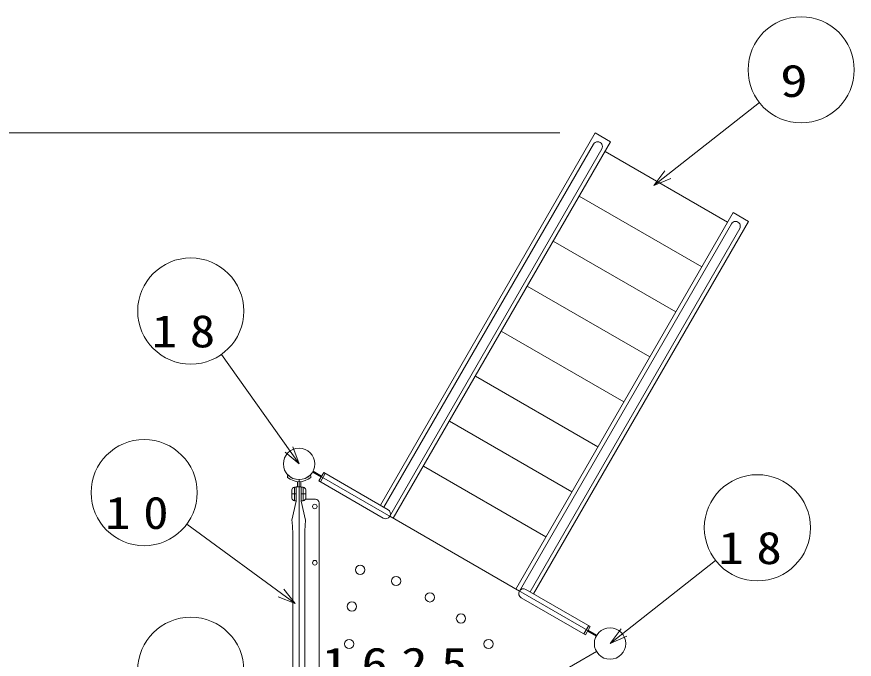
# Model space of a CAD drawing. Units: millimetres on the paper. Extents: x 0 to 420, y -594 to 297.
# Drawn here: x 130.24 to 169.69, y 197.85 to 228.1 of the extents above; entities that cross this region are included whole.
import ezdxf
from ezdxf.enums import TextEntityAlignment as Align

# ---------------------------------------------------------------- set-up
doc = ezdxf.new("R2010")
doc.units = ezdxf.units.MM
for name, color, linetype, lineweight in [('2D', 7, 'Continuous', 13), ('2D_DIMENSION', 7, 'Continuous', 13), ('TEXT', 7, 'Continuous', 13)]:
    doc.layers.add(name, color=color, linetype=linetype, lineweight=lineweight)
doc.styles.add('ＭＳ ゴシック', font='')
doc.styles.get('ＭＳ ゴシック').set_extended_font_data('MS Gothic')

msp = doc.modelspace()

# ---------------------------------------------------------------- linework, layer by layer
at = {"layer": '2D'}
for p, q in [((165.229, 224.058), (160.255, 220.15)), ((157.496, 222.635), (147.37, 205.095)), ((157.496, 222.635), (158.218, 222.218)), ((158.218, 222.218), (147.978, 204.482)), ((157.409, 222.102), (147.535, 205)), ((157.801, 221.876), (147.814, 204.577)), ((163.726, 218.425), (157.953, 221.758)), ((160.773, 220.841), (160.255, 220.15)), ((160.255, 220.15), (161.048, 220.489)), ((156.738, 219.654), (162.511, 216.32)), ((163.992, 218.885), (153.752, 201.149)), ((163.992, 218.885), (164.713, 218.468)), ((163.904, 218.352), (153.917, 201.054)), ((164.713, 218.468), (154.587, 200.929)), ((164.296, 218.126), (154.422, 201.024)), ((155.514, 217.534), (161.287, 214.201)), ((154.29, 215.415), (160.064, 212.081)), ((153.066, 213.295), (158.84, 209.962)), ((139.882, 212.204), (143.54, 207.045)), ((151.843, 211.175), (157.616, 207.842)), ((150.619, 209.056), (156.392, 205.722)), ((142.876, 207.596), (143.54, 207.045)), ((143.54, 207.045), (143.24, 207.854)), ((149.395, 206.936), (155.169, 203.603)), ((143.021, 206.523), (143.01, 206.51)), ((144.069, 206.523), (144.08, 206.51)), ((144.169, 206.651), (144.573, 206.418)), ((144.182, 206.674), (157.549, 198.957)), ((144.196, 206.697), (144.6, 206.464)), ((144.473, 206.244), (144.7, 206.637)), ((144.545, 206.203), (144.772, 206.595)), ((144.7, 206.637), (147.731, 204.887)), ((143.409, 205.962), (143.409, 205.29)), ((143.64, 205.962), (143.409, 205.962)), ((143.47, 206.188), (143.47, 205.964)), ((143.54, 190.869), (143.54, 206.304)), ((143.545, 206.188), (143.545, 205.964)), ((143.62, 206.188), (143.62, 205.964)), ((143.64, 205.294), (143.64, 205.962)), ((144.473, 206.244), (147.504, 204.494)), ((143.197, 205.431), (143.199, 205.822)), ((143.199, 205.63), (143.408, 205.63)), ((143.324, 205.946), (143.409, 205.946)), ((143.326, 205.945), (143.326, 205.313)), ((143.326, 205.945), (143.326, 205.313)), ((143.409, 205.946), (143.409, 205.313)), ((143.641, 205.946), (143.641, 205.313)), ((143.726, 205.946), (143.641, 205.946)), ((143.852, 205.63), (143.643, 205.63)), ((143.725, 205.945), (143.725, 205.313)), ((143.853, 205.431), (143.852, 205.822)), ((143.409, 205.29), (143.203, 204.388)), ((143.409, 205.313), (143.324, 205.313)), ((143.64, 205.381), (143.641, 205.381)), ((143.844, 204.391), (143.64, 205.294)), ((143.641, 205.313), (143.726, 205.313)), ((143.839, 205.381), (144.312, 205.381)), ((144.479, 205.214), (144.479, 191.964)), ((143.203, 204.388), (143.213, 204.3)), ((143.803, 203.896), (143.844, 204.391)), ((153.917, 201.054), (147.814, 204.577)), ((138.256, 204.214), (143.357, 200.475)), ((143.213, 204.3), (143.23, 204.083)), ((143.23, 204.083), (143.247, 203.771)), ((143.247, 193.403), (143.247, 203.771)), ((143.803, 203.896), (143.803, 193.277)), ((163.164, 202.494), (158.19, 198.587)), ((143.357, 200.475), (142.816, 201.148)), ((157.257, 199.387), (154.226, 201.137)), ((142.552, 200.788), (143.357, 200.475)), ((157.031, 198.994), (153.999, 200.744)), ((157.185, 199.429), (156.958, 199.036)), ((157.257, 199.387), (157.031, 198.994)), ((158.708, 199.277), (158.19, 198.587)), ((157.534, 198.934), (157.131, 199.168)), ((157.561, 198.981), (157.157, 199.214)), ((158.19, 198.587), (158.984, 198.926)), ((144.182, 190.499), (157.549, 198.216)), ((157.549, 198.216), (144.182, 190.499))]:
    msp.add_line(p, q, dxfattribs=at)
for centre, radius in [((167.194, 225.602), 2.5), ((138.436, 214.244), 2.5), ((136.239, 205.692), 2.5), ((143.54, 207.045), 0.741), ((165.13, 204.038), 2.5), ((144.279, 205.039), 0.108), ((144.279, 202.389), 0.108), ((146.418, 202.057), 0.219), ((148.108, 201.53), 0.219), ((149.702, 200.76), 0.219), ((146.029, 200.33), 0.219), ((138.437, 197.327), 2.5), ((151.166, 199.764), 0.219), ((158.19, 198.587), 0.741), ((145.898, 198.564), 0.219), ((152.467, 198.564), 0.219)]:
    msp.add_circle(centre, radius, dxfattribs=at)
for centre, radius, start, end in [((157.605, 221.989), 0.227, 330, 150), ((164.1, 218.239), 0.227, 330, 150), ((143.087, 206.446), 0.1, 140.2082, 192.822), ((143.022, 206.431), 0.0333, 192.822, 229.7017), ((143.545, 207.048), 0.842, 229.7017, 310.2983), ((143.545, 207.048), 0.742, 225.051, 314.949), ((144.003, 206.446), 0.1, 347.178, 39.7918), ((144.068, 206.431), 0.0333, 310.2983, 347.178), ((143.437, 206.188), 0.0333, 0, 42.1438), ((143.437, 206.188), 0.108, 0, 9.6737), ((143.653, 206.188), 0.108, 170.3263, 180), ((143.653, 206.188), 0.0333, 137.8562, 180), ((143.323, 205.822), 0.124, 89.533, 179.7736), ((143.727, 205.822), 0.124, 0.2264, 90.467), ((143.324, 205.44), 0.127, 184.3311, 270), ((143.726, 205.44), 0.127, 270, 355.6689), ((144.312, 205.214), 0.167, 0, 90), ((147.618, 204.691), 0.227, 240, 60), ((154.113, 200.941), 0.227, 60, 240)]:
    msp.add_arc(centre, radius, start, end, dxfattribs=at)
at = {"layer": '2D_DIMENSION'}
msp.add_line((155.83, 222.635), (59.566, 222.635), dxfattribs=at)
msp.add_line((155.83, 222.635), (59.566, 222.635), dxfattribs=at)

# ---------------------------------------------------------------- texts
at = {"layer": '2D', "style": 'ＭＳ ゴシック', "width": 1.25}
msp.add_text('9', height=1.527, dxfattribs=at).set_placement((166.202, 223.866), align=Align.BOTTOM_LEFT)
at = {"layer": '2D', "char_height": 1.527, "attachment_point": 7, "style": 'ＭＳ ゴシック'}
for s, insert in [('\\T1.5;\\W1.15;18', (136.601, 212.508)), ('\\T1.5;\\W1.15;10', (134.404, 203.956)), ('\\T1.5;\\W1.15;18', (163.294, 202.302))]:
    msp.add_mtext(s, dxfattribs=dict(at, insert=insert))
at = {"layer": 'TEXT', "insert": (144.611, 196.85), "char_height": 1.527, "attachment_point": 7, "style": 'ＭＳ ゴシック'}
msp.add_mtext('\\T1.5;\\W1.2;1625', dxfattribs=at)

doc.saveas('drawing.dxf')
